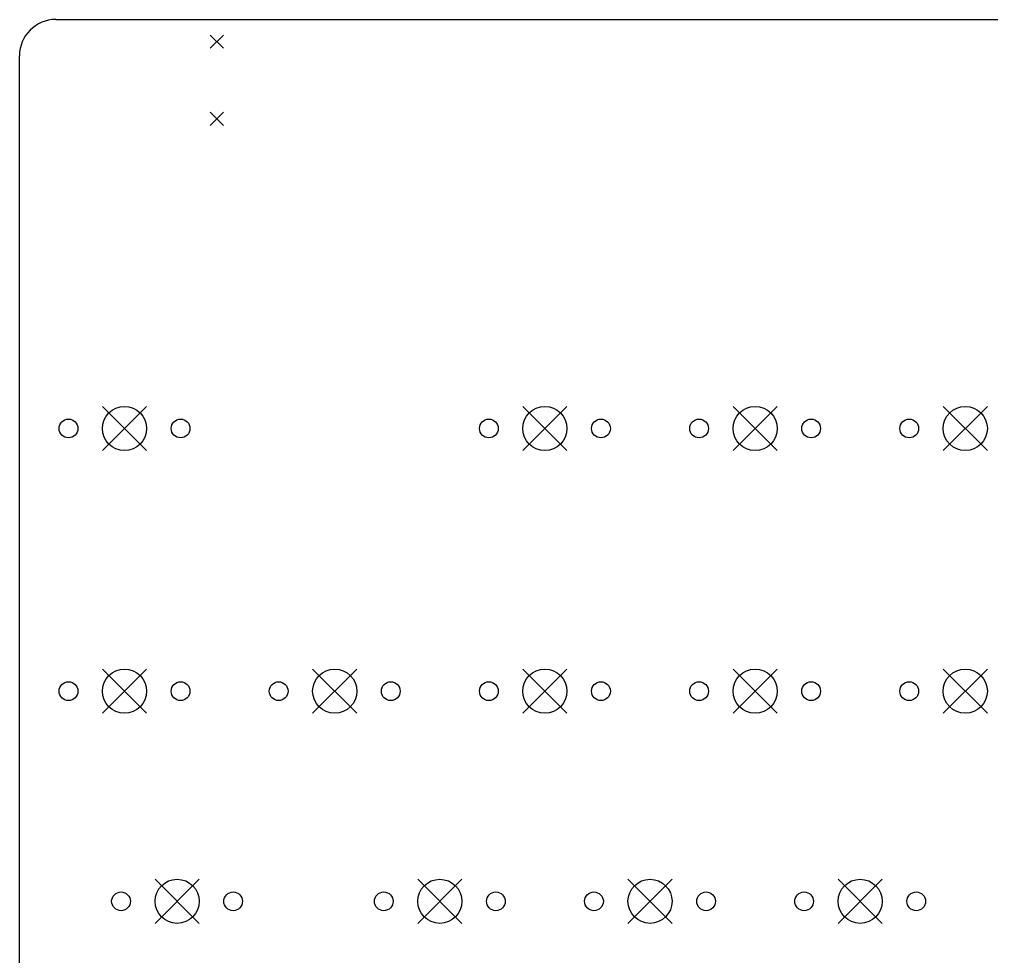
# Model space of a CAD drawing. Extents: x 35 to 385, y -225 to -55.
# Drawn here: x 37.1 to 125.3, y -140.3 to -55.3 of the extents above; entities that cross this region are included whole.
import ezdxf

# ---------------------------------------------------------------- set-up
doc = ezdxf.new("R2010")
doc.units = 0
doc.layers.add('BLACK', color=7, linetype='CONTINUOUS')

msp = doc.modelspace()

# ---------------------------------------------------------------- linework, layer by layer
at = {"layer": 'BLACK', "linetype": 'CONTINUOUS'}
for p, q in [((40.4516, -55.3135), (381.5, -55.3135)), ((54.448, -56.73), (55.648, -57.93)), ((55.648, -56.73), (54.448, -57.93)), ((37.1475, -198.626), (37.1475, -58.6236)), ((54.448, -63.73), (55.648, -64.93)), ((55.648, -63.73), (54.448, -64.93)), ((44.6725, -90.3925), (48.6725, -94.3925)), ((48.6725, -90.3925), (44.6725, -94.3925)), ((82.7725, -90.3925), (86.7725, -94.3925)), ((86.7725, -90.3925), (82.7725, -94.3925)), ((101.822, -90.3925), (105.822, -94.3925)), ((105.822, -90.3925), (101.822, -94.3925)), ((120.872, -90.3925), (124.872, -94.3925)), ((124.872, -90.3925), (120.872, -94.3925)), ((44.6725, -114.205), (48.6725, -118.205)), ((48.6725, -114.205), (44.6725, -118.205)), ((63.7225, -114.205), (67.7225, -118.205)), ((67.7225, -114.205), (63.7225, -118.205)), ((82.7725, -114.205), (86.7725, -118.205)), ((86.7725, -114.205), (82.7725, -118.205)), ((101.822, -114.205), (105.822, -118.205)), ((105.822, -114.205), (101.822, -118.205)), ((120.872, -114.205), (124.872, -118.205)), ((124.872, -114.205), (120.872, -118.205)), ((49.435, -133.255), (53.435, -137.255)), ((53.435, -133.255), (49.435, -137.255)), ((73.2475, -133.255), (77.2475, -137.255)), ((77.2475, -133.255), (73.2475, -137.255)), ((92.2975, -133.255), (96.2975, -137.255)), ((96.2975, -133.255), (92.2975, -137.255)), ((111.347, -133.255), (115.347, -137.255)), ((115.347, -133.255), (111.347, -137.255))]:
    msp.add_line(p, q, dxfattribs=at)
at = {"layer": 'BLACK'}
for centre, radius in [((46.6725, -92.3925), 2), ((84.7725, -92.3925), 2), ((103.822, -92.3925), 2), ((122.872, -92.3925), 2), ((41.5925, -92.3925), 0.85), ((51.7525, -92.3925), 0.85), ((79.6925, -92.3925), 0.85), ((89.8525, -92.3925), 0.85), ((98.7425, -92.3925), 0.85), ((108.902, -92.3925), 0.85), ((117.792, -92.3925), 0.85), ((46.6725, -116.205), 2), ((65.7225, -116.205), 2), ((84.7725, -116.205), 2), ((103.822, -116.205), 2), ((122.872, -116.205), 2), ((41.5925, -116.205), 0.85), ((51.7525, -116.205), 0.85), ((60.6425, -116.205), 0.85), ((70.8025, -116.205), 0.85), ((79.6925, -116.205), 0.85), ((89.8525, -116.205), 0.85), ((98.7425, -116.205), 0.85), ((108.902, -116.205), 0.85), ((117.792, -116.205), 0.85), ((51.435, -135.255), 2), ((75.2475, -135.255), 2), ((94.2975, -135.255), 2), ((113.347, -135.255), 2), ((46.355, -135.255), 0.85), ((56.515, -135.255), 0.85), ((70.1675, -135.255), 0.85), ((80.3275, -135.255), 0.85), ((89.2175, -135.255), 0.85), ((99.3775, -135.255), 0.85), ((108.267, -135.255), 0.85), ((118.427, -135.255), 0.85)]:
    msp.add_circle(centre, radius, dxfattribs=at)
msp.add_arc((40.4546, -58.6206), 3.3071, -269.948, -179.948, dxfattribs=at)

doc.saveas('drawing.dxf')
